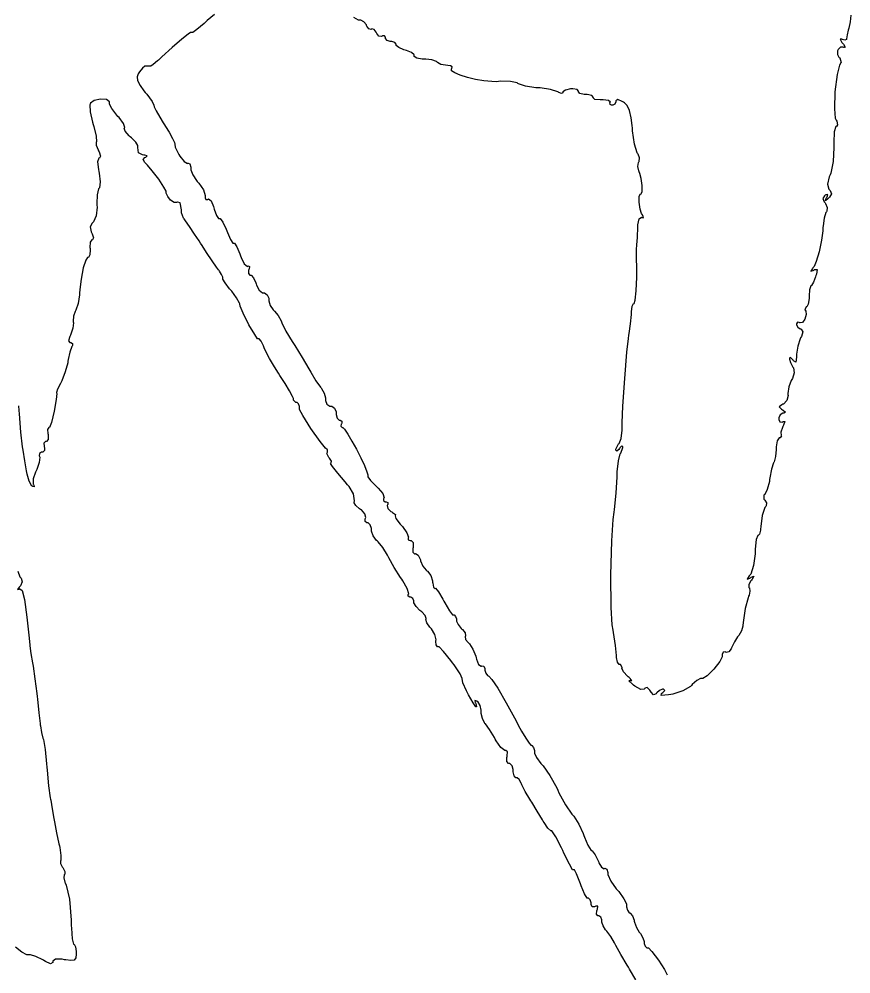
# Model space of a CAD drawing. Extents: x 0.5 to 12, y 0.6 to 18.2.
# Drawn here: x 6.297 to 8.743, y 6.435 to 9.245 of the extents above; entities that cross this region are included whole.
import ezdxf

# ---------------------------------------------------------------- set-up
doc = ezdxf.new("R2010")
doc.units = 0
doc.layers.get('0').update_dxf_attribs({"linetype": 'CONTINUOUS'})

msp = doc.modelspace()

# ---------------------------------------------------------------- linework, layer by layer
at = {"color": 0}
for points in [[(6.87121, 9.2584), (6.8501, 9.24067), (6.84554, 9.23633), (6.84099, 9.23204), (6.81967, 9.21431), (6.80778, 9.20508), (6.80388, 9.20508), (6.80143, 9.20508), (6.79417, 9.20057), (6.77567, 9.18636), (6.74701, 9.16129), (6.7169, 9.13368), (6.70697, 9.12435), (6.70426, 9.12185), (6.69168, 9.11149), (6.68463, 9.10612), (6.68229, 9.10612), (6.67899, 9.10612), (6.67165, 9.10612), (6.66922, 9.10612), (6.66689, 9.10612), (6.66, 9.10042), (6.65076, 9.08942), (6.64914, 9.08669), (6.64751, 9.08415), (6.64415, 9.07536), (6.64507, 9.06386), (6.65278, 9.04943), (6.66422, 9.03429), (6.66824, 9.0294), (6.67253, 9.02419), (6.68853, 9.00265), (6.69363, 8.99154), (6.69363, 8.99154), (6.69363, 8.99154), (6.69422, 8.98703), (6.70025, 8.97472), (6.71067, 8.95654), (6.72092, 8.93978), (6.72444, 8.93425), (6.72792, 8.92876), (6.73817, 8.912), (6.74849, 8.89382), (6.75439, 8.88151), (6.75493, 8.87696), (6.75493, 8.87696), (6.75493, 8.87696), (6.75592, 8.86794), (6.76449, 8.85047), (6.76699, 8.84625), (6.76942, 8.84207), (6.78222, 8.82617), (6.79243, 8.82015), (6.79362, 8.82086), (6.79443, 8.8214), (6.79958, 8.81885), (6.80208, 8.80968), (6.80208, 8.80658), (6.80208, 8.80171), (6.80757, 8.78694), (6.81831, 8.76975), (6.8209, 8.76693), (6.82574, 8.76172), (6.83957, 8.74278), (6.84375, 8.72575), (6.84375, 8.72006), (6.84375, 8.71858), (6.84657, 8.71403), (6.852, 8.71414), (6.85335, 8.71496), (6.85433, 8.7156), (6.86208, 8.70996), (6.86882, 8.69385), (6.86979, 8.68951), (6.87071, 8.68522), (6.87728, 8.66743), (6.88346, 8.65821), (6.88558, 8.65821), (6.88807, 8.65821), (6.89572, 8.64751), (6.90582, 8.62679), (6.90767, 8.62175), (6.90944, 8.61675), (6.91917, 8.59603), (6.92606, 8.58529), (6.92839, 8.58529), (6.93056, 8.58529), (6.93722, 8.5746), (6.94629, 8.55376), (6.94797, 8.54872), (6.9496, 8.54372), (6.95925, 8.52463), (6.96837, 8.51736), (6.96951, 8.51801), (6.97026, 8.5185), (6.97428, 8.51742), (6.97358, 8.50993), (6.97276, 8.50771), (6.9719, 8.50549), (6.9714, 8.49631), (6.97553, 8.49154), (6.97694, 8.49154), (6.97922, 8.49154), (6.98617, 8.48389), (6.99294, 8.46907), (6.99387, 8.4655), (6.99474, 8.46192), (7.00299, 8.4471), (7.01258, 8.43946), (7.01585, 8.43946), (7.01856, 8.43946), (7.02669, 8.43375), (7.03125, 8.42333), (7.03125, 8.41986), (7.03125, 8.41553), (7.03569, 8.4024), (7.04438, 8.38943), (7.0465, 8.38769), (7.04856, 8.38596), (7.05914, 8.37267), (7.06743, 8.35704), (7.06836, 8.35417), (7.06922, 8.35135), (7.08143, 8.32676), (7.09967, 8.29601), (7.10363, 8.29004), (7.10753, 8.28412), (7.12961, 8.24881), (7.14931, 8.21544), (7.15207, 8.21044), (7.15479, 8.20551), (7.16986, 8.18078), (7.18311, 8.16222), (7.1849, 8.16026), (7.18668, 8.15836), (7.19407, 8.14453), (7.19792, 8.13081), (7.19792, 8.12619), (7.19792, 8.12267), (7.20247, 8.11203), (7.21078, 8.10612), (7.21354, 8.10612), (7.21631, 8.10612), (7.22461, 8.10004), (7.22917, 8.08897), (7.22917, 8.08529), (7.22917, 8.08165), (7.23242, 8.07058), (7.23828, 8.06446), (7.24024, 8.06446), (7.24169, 8.06446), (7.2461, 8.06142), (7.24567, 8.0555), (7.24479, 8.05404), (7.24388, 8.05263), (7.24306, 8.04671), (7.24675, 8.04362), (7.24799, 8.04362), (7.24946, 8.04362), (7.25396, 8.03825), (7.26372, 8.02393), (7.27593, 8.00336), (7.28907, 7.97922), (7.30171, 7.95421), (7.31256, 7.93104), (7.32004, 7.91243), (7.32292, 7.90386), (7.32292, 7.90099), (7.32292, 7.89757), (7.33068, 7.88726), (7.34576, 7.87131), (7.34939, 7.86811), (7.35303, 7.86496), (7.36626, 7.8489), (7.37044, 7.83637), (7.36962, 7.83496), (7.36876, 7.83361), (7.3686, 7.82785), (7.37337, 7.82487), (7.375, 7.82487), (7.37657, 7.82487), (7.38146, 7.82206), (7.38146, 7.81646), (7.38064, 7.81511), (7.37978, 7.81381), (7.38172, 7.80507), (7.39046, 7.79606), (7.39301, 7.79454), (7.39551, 7.79308), (7.4036, 7.78694), (7.40338, 7.78353), (7.40326, 7.78353), (7.40326, 7.78353), (7.405, 7.77513), (7.41732, 7.75911), (7.4209, 7.75526), (7.42443, 7.75146), (7.43767, 7.73307), (7.44228, 7.72), (7.44157, 7.71881), (7.44086, 7.71772), (7.4414, 7.71278), (7.44672, 7.71029), (7.44851, 7.71029), (7.45031, 7.71029), (7.45574, 7.70449), (7.45617, 7.69276), (7.4554, 7.68978), (7.45464, 7.6869), (7.45481, 7.67583), (7.46001, 7.67133), (7.46143, 7.67156), (7.46294, 7.67188), (7.47071, 7.66715), (7.47651, 7.65608), (7.47715, 7.65326), (7.47775, 7.65044), (7.48465, 7.63553), (7.49442, 7.62332), (7.49647, 7.62181), (7.49849, 7.62033), (7.50749, 7.60753), (7.51281, 7.59153), (7.51307, 7.58837), (7.51329, 7.58529), (7.51594, 7.57357), (7.52012, 7.56922), (7.52051, 7.56944), (7.52121, 7.56988), (7.53033, 7.56), (7.54329, 7.53787), (7.54606, 7.53228), (7.54878, 7.52669), (7.56261, 7.50353), (7.57156, 7.49154), (7.5746, 7.49154), (7.57611, 7.49154), (7.58074, 7.48736), (7.58333, 7.47971), (7.58333, 7.47715), (7.58333, 7.47368), (7.58789, 7.46326), (7.59668, 7.45176), (7.59885, 7.44997), (7.60097, 7.44824), (7.60835, 7.43853), (7.61003, 7.43018), (7.60938, 7.42904), (7.60867, 7.42796), (7.61025, 7.41976), (7.61719, 7.41038), (7.61925, 7.40864), (7.62125, 7.40696), (7.63167, 7.39094), (7.63986, 7.36996), (7.64085, 7.36572), (7.64176, 7.36154), (7.64839, 7.34586), (7.65603, 7.34039), (7.65712, 7.34099), (7.65826, 7.34174), (7.66385, 7.34065), (7.66667, 7.33382), (7.66667, 7.33154), (7.66667, 7.32861), (7.66938, 7.31972), (7.67469, 7.31321), (7.676, 7.31272), (7.67865, 7.31174), (7.68718, 7.30203), (7.70497, 7.27561), (7.72965, 7.23301), (7.75369, 7.18875), (7.7615, 7.17383), (7.76471, 7.16764), (7.7749, 7.14931), (7.78733, 7.12869), (7.79725, 7.11415), (7.80214, 7.10835), (7.80339, 7.10786), (7.80464, 7.10742), (7.80979, 7.10097), (7.8125, 7.09218), (7.8125, 7.08919), (7.8125, 7.08485), (7.81901, 7.07172), (7.8316, 7.05419), (7.83464, 7.051), (7.83768, 7.04785), (7.85747, 7.01937), (7.87793, 6.98275), (7.88129, 6.97553), (7.88465, 6.96837), (7.90429, 6.93235), (7.92264, 6.90494), (7.92535, 6.90201), (7.928, 6.89914), (7.94293, 6.87592), (7.95589, 6.84793), (7.95762, 6.84267), (7.95936, 6.8374), (7.96957, 6.81375), (7.97917, 6.79883), (7.98058, 6.79796), (7.98199, 6.7971), (7.99072, 6.78597), (7.99929, 6.76947), (8.00065, 6.76594), (8.00196, 6.76243), (8.00993, 6.74935), (8.01753, 6.74474), (8.01867, 6.74539), (8.01953, 6.74593), (8.0249, 6.74322), (8.02821, 6.7334), (8.02843, 6.73063), (8.0286, 6.72792), (8.03733, 6.70822), (8.05296, 6.68599), (8.05664, 6.68201), (8.06028, 6.67806), (8.07547, 6.65657), (8.08333, 6.64094), (8.08333, 6.63574), (8.08333, 6.63243), (8.0861, 6.6224), (8.09153, 6.61529), (8.09283, 6.61481), (8.09412, 6.61436), (8.10053, 6.60622), (8.10536, 6.59337), (8.10585, 6.5905), (8.10633, 6.58768), (8.11214, 6.57178), (8.12061, 6.55778), (8.1224, 6.55588), (8.12418, 6.55404), (8.13157, 6.54183), (8.13542, 6.53093), (8.13542, 6.52724), (8.13542, 6.52463), (8.13824, 6.51676), (8.14328, 6.51237), (8.14501, 6.51237), (8.14811, 6.51237), (8.1575, 6.50131), (8.17697, 6.47581), (8.19504, 6.44781), (8.20318, 6.43246)], [(8.74306, 9.25657), (8.74056, 9.23708), (8.73699, 9.21838), (8.73622, 9.2155), (8.73546, 9.21268), (8.7321, 9.19835), (8.73008, 9.18739), (8.72999, 9.18619), (8.72988, 9.18522), (8.72558, 9.18257), (8.71793, 9.18457), (8.71615, 9.1856), (8.71522, 9.18619), (8.71121, 9.18576), (8.71658, 9.1766), (8.71875, 9.17383), (8.72086, 9.17117), (8.72629, 9.16206), (8.7231, 9.16103), (8.7225, 9.16135), (8.72081, 9.16233), (8.71229, 9.16194), (8.70546, 9.15539), (8.70469, 9.15326), (8.70389, 9.15121), (8.7035, 9.14068), (8.70757, 9.13265), (8.70899, 9.13178), (8.71035, 9.13092), (8.71403, 9.11735), (8.71326, 9.11604), (8.7091, 9.10932), (8.70236, 9.08192), (8.69569, 9.03119), (8.6945, 8.98068), (8.697, 8.95372), (8.70014, 8.94726), (8.70139, 8.94472), (8.70383, 8.93431), (8.7009, 8.92904), (8.69993, 8.92904), (8.69846, 8.92904), (8.69407, 8.91297), (8.69265, 8.88189), (8.69299, 8.87435), (8.69325, 8.86686), (8.69065, 8.82611), (8.68375, 8.79139), (8.68197, 8.78689), (8.67953, 8.78093), (8.67426, 8.75896), (8.67806, 8.74474), (8.68018, 8.74262), (8.68224, 8.74056), (8.68588, 8.73079), (8.68024, 8.72049), (8.67768, 8.7181), (8.6754, 8.71604), (8.66797, 8.7105), (8.67074, 8.71756), (8.67199, 8.71967), (8.67313, 8.72179), (8.67524, 8.72889), (8.66938, 8.7276), (8.66781, 8.72657), (8.66547, 8.72515), (8.6606, 8.71744), (8.66487, 8.70731), (8.6671, 8.70458), (8.66868, 8.70264), (8.67307, 8.69081), (8.67204, 8.67931), (8.67096, 8.67751), (8.66986, 8.67578), (8.66465, 8.65881), (8.66108, 8.63629), (8.66081, 8.63172), (8.66015, 8.62235), (8.65662, 8.59429), (8.64985, 8.55974), (8.64122, 8.53147), (8.63476, 8.51699), (8.63162, 8.51297), (8.62978, 8.51064), (8.62511, 8.50282), (8.63189, 8.50526), (8.63396, 8.50646), (8.63585, 8.50765), (8.6435, 8.50808), (8.64165, 8.49451), (8.64035, 8.49024), (8.63926, 8.48687), (8.63292, 8.47125), (8.62685, 8.46104), (8.62592, 8.46029), (8.625, 8.45958), (8.62142, 8.44819), (8.6199, 8.43039), (8.62001, 8.42643), (8.62011, 8.42253), (8.61789, 8.40619), (8.61333, 8.39779), (8.61187, 8.39779), (8.61111, 8.39779), (8.60801, 8.3896), (8.60883, 8.38829), (8.61035, 8.38579), (8.61139, 8.37592), (8.60807, 8.36231), (8.60107, 8.35254), (8.59407, 8.35069), (8.59267, 8.35157), (8.59136, 8.35237), (8.58604, 8.35271), (8.58333, 8.34858), (8.58333, 8.34717), (8.58333, 8.34511), (8.58681, 8.33886), (8.59358, 8.33361), (8.59526, 8.33306), (8.59733, 8.33242), (8.60194, 8.32508), (8.5975, 8.31099), (8.59526, 8.30681), (8.59358, 8.30376), (8.58681, 8.2825), (8.58322, 8.25928), (8.58322, 8.25521), (8.58317, 8.25028), (8.58094, 8.23529), (8.57422, 8.23953), (8.57292, 8.24154), (8.5715, 8.24371), (8.56575, 8.24951), (8.56282, 8.24744), (8.56282, 8.24675), (8.56282, 8.24382), (8.56569, 8.23486), (8.57129, 8.22299), (8.57264, 8.22081), (8.57422, 8.21826), (8.57667, 8.20394), (8.57156, 8.18782), (8.56944, 8.18435), (8.56765, 8.18147), (8.56071, 8.16287), (8.55783, 8.14367), (8.55806, 8.14051), (8.55826, 8.13737), (8.55431, 8.1225), (8.54536, 8.11219), (8.54312, 8.11133), (8.54015, 8.11019), (8.53217, 8.10444), (8.53917, 8.09706), (8.54199, 8.09526), (8.54428, 8.09386), (8.55029, 8.08794), (8.54574, 8.0855), (8.54428, 8.08544), (8.54249, 8.08544), (8.53504, 8.08057), (8.53125, 8.07194), (8.53125, 8.06901), (8.53125, 8.06668), (8.53456, 8.05957), (8.54124, 8.05897), (8.54275, 8.0599), (8.54394, 8.06065), (8.54899, 8.0606), (8.54486, 8.04964), (8.54308, 8.04622), (8.54156, 8.0434), (8.53717, 8.02968), (8.53765, 8.01986), (8.53857, 8.01893), (8.53874, 8.01878), (8.53494, 8.01237), (8.53369, 8.01237), (8.53168, 8.01237), (8.52582, 8.00364), (8.52294, 7.98671), (8.52311, 7.98258), (8.52322, 7.97851), (8.52143, 7.95801), (8.51742, 7.94228), (8.51639, 7.9406), (8.51531, 7.93892), (8.5096, 7.92068), (8.50467, 7.89529), (8.50401, 7.88997), (8.50336, 7.88471), (8.49735, 7.86094), (8.48964, 7.84576), (8.48813, 7.84478), (8.4866, 7.84392), (8.48682, 7.83182), (8.48867, 7.83068), (8.49024, 7.82969), (8.49462, 7.82194), (8.49371, 7.81282), (8.49268, 7.81114), (8.49035, 7.80746), (8.48204, 7.7839), (8.47775, 7.75217), (8.47749, 7.74431), (8.47732, 7.74115), (8.47478, 7.72922), (8.47011, 7.7251), (8.46962, 7.72537), (8.46962, 7.72537), (8.46442, 7.71337), (8.46192, 7.68544), (8.46181, 7.67839), (8.46169, 7.67133), (8.45703, 7.63699), (8.44863, 7.61182), (8.44667, 7.60938), (8.44417, 7.60633), (8.43756, 7.59646), (8.44547, 7.5995), (8.44792, 7.60092), (8.45025, 7.60232), (8.45811, 7.60536), (8.45275, 7.59674), (8.45063, 7.59412), (8.44883, 7.59196), (8.44336, 7.581), (8.44319, 7.57264), (8.44412, 7.57172), (8.44499, 7.57086), (8.44624, 7.56174), (8.44353, 7.54926), (8.44243, 7.54665), (8.44054, 7.54232), (8.43224, 7.51042), (8.42626, 7.46929), (8.42557, 7.46029), (8.4254, 7.45817), (8.42096, 7.44467), (8.41342, 7.43121), (8.41168, 7.42904), (8.40994, 7.42692), (8.40076, 7.41243), (8.39324, 7.39714), (8.39231, 7.39453), (8.39139, 7.39193), (8.38444, 7.38308), (8.37651, 7.38124), (8.37511, 7.38211), (8.37375, 7.38297), (8.36762, 7.38211), (8.36458, 7.37522), (8.36458, 7.37289), (8.36458, 7.36828), (8.35736, 7.35433), (8.34039, 7.33149), (8.32032, 7.31222), (8.308, 7.30404), (8.30393, 7.30404), (8.30051, 7.30404), (8.29036, 7.29824), (8.27642, 7.28689), (8.27387, 7.28412), (8.27126, 7.28142), (8.24843, 7.26801), (8.21924, 7.25825), (8.21354, 7.25726), (8.20638, 7.25612), (8.18468, 7.25439), (8.18619, 7.26053), (8.1875, 7.26144), (8.18978, 7.26307), (8.19558, 7.26958), (8.19194, 7.27263), (8.19075, 7.27263), (8.18901, 7.27268), (8.17985, 7.26932), (8.17204, 7.26264), (8.17106, 7.26101), (8.17003, 7.25933), (8.16303, 7.25667), (8.15528, 7.26443), (8.1536, 7.26747), (8.15201, 7.27029), (8.14432, 7.27789), (8.13753, 7.27621), (8.13667, 7.27474), (8.13558, 7.273), (8.12489, 7.27219), (8.10812, 7.28153), (8.104, 7.28483), (8.10042, 7.28776), (8.09033, 7.29769), (8.09315, 7.29921), (8.09375, 7.29893), (8.09472, 7.2985), (8.09868, 7.2991), (8.09125, 7.30697), (8.08854, 7.30919), (8.08567, 7.31158), (8.0746, 7.32417), (8.06993, 7.33469), (8.07032, 7.33599), (8.07064, 7.33735), (8.06549, 7.34571), (8.06381, 7.34571), (8.06213, 7.34571), (8.05712, 7.3526), (8.05404, 7.36594), (8.05399, 7.36914), (8.05388, 7.3724), (8.05067, 7.40175), (8.04508, 7.43972), (8.04378, 7.44721), (8.04118, 7.46213), (8.03825, 7.51367), (8.03706, 7.60856), (8.03993, 7.70942), (8.04411, 7.77274), (8.04676, 7.79362), (8.04775, 7.80154), (8.0524, 7.84999), (8.05561, 7.89751), (8.05588, 7.90494), (8.0561, 7.91237), (8.0594, 7.94536), (8.06429, 7.96556), (8.06537, 7.96658), (8.0664, 7.96767), (8.07275, 7.98394), (8.07275, 7.98546), (8.07275, 7.98633), (8.06967, 7.98882), (8.06386, 7.98329), (8.0625, 7.98112), (8.06104, 7.97889), (8.05512, 7.97319), (8.05225, 7.97672), (8.05225, 7.97786), (8.05219, 7.9796), (8.05968, 7.99501), (8.06093, 7.99576), (8.06213, 7.99653), (8.06728, 8.01124), (8.07015, 8.03521), (8.07026, 8.04064), (8.07047, 8.05692), (8.07281, 8.10574), (8.07813, 8.18772), (8.08447, 8.2646), (8.08865, 8.30479), (8.09039, 8.31446), (8.09125, 8.3195), (8.09521, 8.34864), (8.09771, 8.37565), (8.09788, 8.37956), (8.09799, 8.38351), (8.10032, 8.39979), (8.10363, 8.40821), (8.10476, 8.40821), (8.10574, 8.40821), (8.10867, 8.41829), (8.1116, 8.44553), (8.11313, 8.48535), (8.11328, 8.52126), (8.11307, 8.53321), (8.11296, 8.53825), (8.11301, 8.56353), (8.11376, 8.58317), (8.11404, 8.58529), (8.11426, 8.58746), (8.11546, 8.60622), (8.11638, 8.62993), (8.11654, 8.63456), (8.11664, 8.6396), (8.12007, 8.65707), (8.12706, 8.66217), (8.12799, 8.66157), (8.12907, 8.66092), (8.13351, 8.66049), (8.13112, 8.66715), (8.12993, 8.66906), (8.12765, 8.67279), (8.12369, 8.68565), (8.12039, 8.70622), (8.12067, 8.72374), (8.12392, 8.73112), (8.125, 8.73112), (8.12592, 8.73112), (8.12885, 8.73807), (8.12907, 8.75504), (8.12603, 8.77621), (8.12218, 8.79107), (8.12022, 8.79574), (8.11919, 8.79818), (8.11697, 8.81158), (8.11882, 8.82329), (8.11979, 8.82482), (8.12071, 8.82639), (8.12147, 8.83681), (8.11719, 8.84776), (8.11567, 8.84961), (8.11415, 8.85146), (8.10656, 8.87706), (8.10092, 8.9159), (8.10037, 8.92432), (8.09983, 8.93197), (8.09728, 8.95486), (8.09244, 8.97607), (8.08496, 8.9904), (8.0771, 8.99832), (8.07411, 9.00028), (8.07047, 9.00271), (8.05761, 9.00825), (8.05208, 9.0045), (8.05208, 9.00319), (8.05208, 9.00119), (8.04883, 8.99501), (8.04297, 8.99154), (8.04107, 8.99154), (8.0395, 8.99154), (8.03483, 8.99408), (8.03467, 8.99908), (8.03543, 9.00022), (8.03569, 9.00071), (8.03028, 9.00592), (8.0146, 9.00743), (8.01042, 9.00717), (8.00624, 9.00694), (7.9905, 9.00846), (7.98519, 9.01361), (7.98546, 9.01406), (7.98583, 9.01471), (7.98122, 9.02024), (7.96793, 9.02279), (7.96354, 9.02279), (7.95915, 9.02279), (7.94596, 9.02556), (7.94157, 9.03136), (7.94206, 9.03207), (7.94249, 9.03282), (7.93842, 9.03825), (7.92535, 9.0401), (7.92182, 9.03987), (7.91824, 9.03971), (7.90349, 9.03618), (7.89583, 9.03054), (7.89583, 9.02929), (7.89583, 9.02843), (7.89199, 9.02582), (7.8846, 9.02875), (7.88282, 9.03006), (7.88103, 9.03142), (7.85986, 9.03787), (7.82938, 9.04232), (7.82292, 9.04269), (7.81646, 9.04312), (7.78618, 9.04769), (7.76551, 9.05419), (7.76383, 9.05556), (7.76215, 9.05697), (7.74208, 9.06142), (7.71317, 9.06185), (7.70703, 9.06119), (7.7021, 9.06071), (7.68722, 9.06093), (7.66396, 9.06321), (7.63937, 9.06743), (7.6155, 9.07308), (7.5944, 9.07958), (7.57824, 9.08643), (7.56901, 9.09293), (7.56819, 9.09793), (7.5689, 9.09858), (7.56982, 9.09956), (7.57064, 9.10433), (7.56586, 9.10726), (7.56424, 9.10742), (7.55746, 9.10812), (7.53728, 9.1116), (7.52701, 9.11729), (7.52518, 9.11914), (7.52408, 9.12022), (7.51096, 9.12468), (7.4936, 9.12696), (7.48785, 9.12696), (7.48258, 9.12696), (7.46696, 9.12999), (7.45833, 9.13536), (7.45833, 9.13715), (7.45833, 9.13949), (7.45068, 9.14632), (7.43587, 9.15306), (7.43229, 9.15392), (7.42871, 9.15483), (7.4139, 9.16129), (7.40625, 9.16764), (7.40625, 9.16976), (7.40625, 9.17144), (7.40164, 9.17632), (7.39333, 9.17904), (7.39063, 9.17904), (7.38786, 9.17904), (7.37956, 9.18229), (7.375, 9.18815), (7.375, 9.19006), (7.375, 9.19157), (7.3719, 9.19596), (7.36594, 9.19553), (7.36453, 9.19461), (7.36307, 9.19374), (7.35525, 9.19482), (7.34864, 9.20215), (7.34782, 9.20438), (7.34694, 9.2066), (7.34099, 9.21436), (7.33447, 9.21619), (7.33333, 9.2155), (7.33219, 9.21479), (7.32574, 9.21647), (7.31993, 9.22385), (7.31912, 9.22597), (7.31831, 9.22814), (7.31099, 9.23708), (7.30165, 9.24186), (7.29981, 9.24186), (7.29551, 9.24197), (7.28157, 9.24968)], [(8.11057, 6.41803), (8.09229, 6.44938), (8.08882, 6.45508), (8.08529, 6.46083), (8.06694, 6.49219), (8.05192, 6.51921), (8.05007, 6.52279), (8.04824, 6.52636), (8.03674, 6.54525), (8.02533, 6.56071), (8.02354, 6.56256), (8.02171, 6.56446), (8.01421, 6.57671), (8.01036, 6.58762), (8.01036, 6.59119), (8.01036, 6.59386), (8.00738, 6.60178), (8.00201, 6.60612), (8.00028, 6.60612), (7.99897, 6.60612), (7.99511, 6.61122), (7.99593, 6.6211), (7.99685, 6.62343), (7.99783, 6.62603), (7.99881, 6.6346), (7.99278, 6.63417), (7.99132, 6.63325), (7.98958, 6.63222), (7.98242, 6.63226), (7.97911, 6.63954), (7.97911, 6.64193), (7.97911, 6.64481), (7.97651, 6.65343), (7.9719, 6.65821), (7.97038, 6.65821), (7.96778, 6.65821), (7.96013, 6.67046), (7.94976, 6.69417), (7.94786, 6.69987), (7.94596, 6.70562), (7.93631, 6.72933), (7.92996, 6.74154), (7.9279, 6.74154), (7.92486, 6.74154), (7.91585, 6.75831), (7.89925, 6.79075), (7.89572, 6.79856), (7.89214, 6.80643), (7.87517, 6.83892), (7.86322, 6.85585), (7.86219, 6.85585), (7.86117, 6.8559), (7.85211, 6.86447), (7.84065, 6.88086), (7.83843, 6.88476), (7.83621, 6.88872), (7.8209, 6.91417), (7.80442, 6.94038), (7.8016, 6.94467), (7.79872, 6.949), (7.78515, 6.97211), (7.77556, 6.99164), (7.77468, 6.99414), (7.77382, 6.99669), (7.76747, 7.00706), (7.76124, 7.01237), (7.75917, 7.01237), (7.75754, 7.01237), (7.75265, 7.0185), (7.74994, 7.02957), (7.74994, 7.03321), (7.74994, 7.03689), (7.74653, 7.04796), (7.74035, 7.05404), (7.73833, 7.05404), (7.73665, 7.05404), (7.73167, 7.06006), (7.73128, 7.07167), (7.73204, 7.07449), (7.73275, 7.07731), (7.73281, 7.08832), (7.72825, 7.09299), (7.72715, 7.09272), (7.72575, 7.09244), (7.71414, 7.10157), (7.70003, 7.1211), (7.69738, 7.12597), (7.69467, 7.13092), (7.68039, 7.15429), (7.66851, 7.1709), (7.66704, 7.17236), (7.66553, 7.17389), (7.65935, 7.1869), (7.65619, 7.20167), (7.65619, 7.20654), (7.65619, 7.21126), (7.65267, 7.22526), (7.64583, 7.23633), (7.64421, 7.23731), (7.64268, 7.23822), (7.63732, 7.23958), (7.63867, 7.23421), (7.6396, 7.23269), (7.64057, 7.23107), (7.64225, 7.22071), (7.64225, 7.22071), (7.63981, 7.22071), (7.63249, 7.23296), (7.61876, 7.25667), (7.61578, 7.26237), (7.61279, 7.26812), (7.60211, 7.29183), (7.59972, 7.30404), (7.59972, 7.30404), (7.59972, 7.30404), (7.59386, 7.31782), (7.57639, 7.34451), (7.57178, 7.35092), (7.56711, 7.35736), (7.54519, 7.38406), (7.53282, 7.39779), (7.52869, 7.39779), (7.52729, 7.39779), (7.52306, 7.4031), (7.52229, 7.41342), (7.52279, 7.4159), (7.52322, 7.4184), (7.51969, 7.43419), (7.5101, 7.45019), (7.50754, 7.45275), (7.50493, 7.45535), (7.49576, 7.46838), (7.49311, 7.47851), (7.49382, 7.4796), (7.49447, 7.48074), (7.49138, 7.48964), (7.48133, 7.50032), (7.47857, 7.50233), (7.47575, 7.50435), (7.46425, 7.5166), (7.45828, 7.52686), (7.45828, 7.53028), (7.45828, 7.53267), (7.45503, 7.53971), (7.44917, 7.54362), (7.44726, 7.54362), (7.44569, 7.54362), (7.44114, 7.54633), (7.44114, 7.55154), (7.44189, 7.55274), (7.44265, 7.55404), (7.43837, 7.56956), (7.42557, 7.59218), (7.4221, 7.597), (7.41857, 7.60183), (7.3999, 7.63103), (7.38417, 7.65912), (7.38222, 7.66342), (7.38021, 7.66775), (7.36692, 7.68967), (7.35286, 7.70697), (7.35053, 7.70893), (7.34814, 7.71094), (7.33832, 7.72483), (7.33328, 7.73833), (7.33328, 7.74278), (7.33328, 7.74625), (7.32986, 7.75667), (7.32379, 7.76237), (7.32178, 7.76237), (7.3201, 7.76237), (7.31515, 7.76644), (7.31478, 7.77425), (7.31554, 7.77615), (7.31625, 7.77806), (7.31342, 7.7895), (7.30376, 7.80057), (7.30106, 7.80225), (7.29829, 7.80399), (7.28737, 7.81326), (7.28228, 7.82129), (7.2825, 7.82232), (7.28321, 7.82687), (7.28022, 7.8476), (7.26725, 7.86942), (7.26297, 7.87446), (7.25581, 7.88292), (7.23449, 7.90842), (7.21881, 7.92811), (7.21317, 7.93722), (7.21446, 7.93946), (7.2149, 7.93946), (7.21506, 7.93946), (7.21556, 7.94407), (7.21007, 7.95296), (7.20828, 7.95508), (7.20649, 7.95725), (7.20176, 7.96615), (7.20372, 7.97086), (7.20443, 7.97086), (7.20443, 7.97086), (7.20421, 7.97786), (7.20307, 7.97868), (7.1984, 7.9821), (7.18246, 8.00174), (7.15528, 8.04025), (7.13157, 8.07889), (7.12147, 8.09657), (7.12147, 8.10243), (7.12147, 8.10493), (7.11893, 8.11242), (7.11431, 8.11654), (7.11279, 8.11654), (7.11063, 8.11654), (7.10411, 8.12381), (7.10411, 8.12619), (7.10411, 8.12836), (7.10092, 8.13476), (7.09229, 8.15087), (7.07949, 8.17225), (7.06787, 8.19054), (7.06392, 8.1965), (7.05974, 8.20281), (7.04769, 8.22194), (7.03336, 8.24625), (7.02235, 8.26671), (7.01736, 8.2774), (7.01639, 8.2806), (7.01535, 8.28386), (7.00879, 8.29715), (7.00299, 8.30404), (7.00108, 8.30404), (6.99826, 8.30404), (6.98996, 8.31646), (6.97282, 8.34571), (6.95606, 8.37983), (6.94754, 8.40044), (6.94601, 8.40701), (6.94553, 8.40901), (6.93674, 8.42492), (6.92242, 8.44401), (6.91922, 8.4476), (6.91596, 8.45122), (6.90267, 8.46881), (6.89578, 8.47954), (6.89578, 8.48307), (6.89578, 8.48568), (6.89264, 8.49338), (6.88661, 8.50325), (6.88514, 8.50499), (6.88368, 8.50672), (6.87756, 8.51525), (6.86475, 8.53375), (6.84847, 8.558), (6.83496, 8.57844), (6.83057, 8.58529), (6.82622, 8.59201), (6.81304, 8.61199), (6.7979, 8.63465), (6.78678, 8.65087), (6.78201, 8.6575), (6.78131, 8.65821), (6.78054, 8.65896), (6.77507, 8.67464), (6.77496, 8.67643), (6.77436, 8.68349), (6.77061, 8.70438), (6.76303, 8.70671), (6.76156, 8.70578), (6.75993, 8.70481), (6.75271, 8.70557), (6.74274, 8.71224), (6.73415, 8.72336), (6.72999, 8.73301), (6.7296, 8.73633), (6.72922, 8.73904), (6.72282, 8.75071), (6.70757, 8.7736), (6.68826, 8.79893), (6.67432, 8.81537), (6.66932, 8.82047), (6.66694, 8.82292), (6.66157, 8.83203), (6.66704, 8.83794), (6.66932, 8.83882), (6.67051, 8.83936), (6.6735, 8.84283), (6.66639, 8.84478), (6.66401, 8.84489), (6.66, 8.84506), (6.64828, 8.85113), (6.64589, 8.86729), (6.64649, 8.8725), (6.64654, 8.87338), (6.64014, 8.88271), (6.62711, 8.89589), (6.62397, 8.89865), (6.62076, 8.90142), (6.60943, 8.91471), (6.60618, 8.92415), (6.60704, 8.92503), (6.60792, 8.92589), (6.604, 8.9375), (6.59136, 8.95492), (6.58789, 8.95865), (6.58436, 8.96246), (6.56988, 8.98188), (6.56244, 8.99485), (6.56244, 8.99914), (6.56244, 9.00136), (6.55453, 9.00803), (6.53662, 9.00982), (6.51747, 9.00515), (6.50706, 8.99799), (6.50586, 8.99474), (6.50515, 8.99294), (6.5064, 8.97185), (6.51286, 8.94146), (6.51481, 8.93506), (6.51671, 8.92865), (6.52328, 8.90072), (6.52463, 8.88428), (6.52399, 8.88357), (6.52328, 8.88292), (6.52393, 8.87381), (6.52914, 8.85997), (6.53076, 8.85699), (6.53233, 8.854), (6.53608, 8.84169), (6.53347, 8.83529), (6.53267, 8.83529), (6.53147, 8.83529), (6.52806, 8.82465), (6.53039, 8.80236), (6.53174, 8.79656), (6.53293, 8.79124), (6.53538, 8.76611), (6.53321, 8.74858), (6.53207, 8.74707), (6.53087, 8.74561), (6.52675, 8.72803), (6.52556, 8.70264), (6.52588, 8.69726), (6.52621, 8.69168), (6.52354, 8.66607), (6.51622, 8.64839), (6.51426, 8.64671), (6.51172, 8.64464), (6.50592, 8.63336), (6.509, 8.61903), (6.51096, 8.61546), (6.51237, 8.61274), (6.51563, 8.60151), (6.51303, 8.59571), (6.51221, 8.59571), (6.51074, 8.59571), (6.5064, 8.58806), (6.50526, 8.57324), (6.50569, 8.56967), (6.50608, 8.56608), (6.50526, 8.55126), (6.50146, 8.54362), (6.50022, 8.54362), (6.49837, 8.54362), (6.493, 8.53526), (6.48583, 8.51258), (6.4796, 8.47917), (6.47592, 8.44889), (6.47515, 8.43875), (6.47472, 8.43365), (6.47038, 8.40815), (6.46419, 8.38872), (6.46294, 8.38667), (6.46164, 8.38465), (6.45719, 8.37093), (6.45611, 8.35639), (6.45654, 8.35389), (6.45692, 8.35146), (6.45524, 8.33513), (6.44965, 8.31776), (6.44808, 8.31483), (6.44601, 8.31104), (6.44189, 8.2985), (6.4465, 8.29362), (6.44808, 8.29362), (6.44954, 8.29362), (6.4541, 8.29036), (6.45361, 8.28407), (6.45269, 8.28256), (6.45171, 8.28103), (6.44629, 8.26503), (6.44129, 8.24294), (6.4406, 8.23839), (6.43989, 8.23389), (6.43257, 8.20665), (6.42258, 8.18061), (6.42057, 8.17665), (6.41851, 8.17275), (6.41043, 8.15565), (6.40679, 8.14567), (6.40701, 8.14529), (6.4081, 8.14285), (6.40642, 8.12522), (6.40022, 8.09076), (6.39199, 8.05817), (6.38683, 8.04362), (6.38514, 8.04362), (6.38406, 8.04362), (6.38086, 8.03754), (6.38157, 8.02567), (6.38232, 8.02279), (6.38303, 8.01997), (6.38282, 8.00808), (6.37804, 8.00196), (6.37646, 8.00196), (6.37489, 8.00196), (6.37022, 7.9974), (6.37033, 7.9885), (6.37115, 7.98633), (6.37196, 7.98421), (6.37175, 7.97532), (6.36649, 7.97071), (6.36475, 7.97071), (6.3629, 7.97071), (6.35736, 7.9669), (6.35633, 7.95947), (6.35699, 7.95768), (6.35764, 7.95589), (6.35601, 7.94), (6.34907, 7.91971), (6.34706, 7.91569), (6.345, 7.91174), (6.33882, 7.89182), (6.33865, 7.87663), (6.33968, 7.875), (6.3405, 7.87364), (6.34169, 7.8686), (6.33718, 7.86931), (6.33604, 7.87001), (6.33453, 7.87093), (6.32676, 7.88476), (6.32047, 7.90603), (6.31976, 7.91069), (6.31901, 7.91536), (6.31413, 7.94542), (6.30897, 7.97613), (6.30817, 7.98112), (6.30729, 7.98617), (6.30231, 8.02919), (6.29779, 8.08311), (6.29715, 8.09353), (6.29628, 8.10721)], [(6.29313, 7.62067), (6.29958, 7.60385), (6.30111, 7.602), (6.303, 7.59972), (6.30632, 7.58882), (6.30138, 7.57758), (6.29915, 7.57514), (6.29736, 7.57324), (6.29275, 7.56674), (6.2971, 7.56743), (6.29833, 7.56808), (6.29926, 7.56862), (6.30588, 7.56342), (6.31293, 7.53722), (6.32015, 7.48525), (6.32656, 7.42361), (6.32844, 7.403), (6.32872, 7.40018), (6.33176, 7.37761), (6.33615, 7.35075), (6.33713, 7.34571), (6.33806, 7.34071), (6.34369, 7.30317), (6.34924, 7.25988), (6.3501, 7.25196), (6.35092, 7.24408), (6.35531, 7.20389), (6.35878, 7.17219), (6.35915, 7.16862), (6.35954, 7.16504), (6.36285, 7.14567), (6.36692, 7.12913), (6.36774, 7.12696), (6.36849, 7.12483), (6.37332, 7.09603), (6.37799, 7.05296), (6.37875, 7.04362), (6.37944, 7.03435), (6.38396, 6.98817), (6.38846, 6.95344), (6.38921, 6.94987), (6.38992, 6.94629), (6.39458, 6.92079), (6.39953, 6.89242), (6.40033, 6.88737), (6.4011, 6.88238), (6.40717, 6.85032), (6.41411, 6.81765), (6.41542, 6.81233), (6.41667, 6.80707), (6.42025, 6.78358), (6.41986, 6.7691), (6.41911, 6.76833), (6.41835, 6.76764), (6.41868, 6.76031), (6.42383, 6.7506), (6.42546, 6.74864), (6.42708, 6.74669), (6.43186, 6.73671), (6.43169, 6.72889), (6.43083, 6.72797), (6.4299, 6.72711), (6.42865, 6.71799), (6.43137, 6.70551), (6.43251, 6.7029), (6.43528, 6.6965), (6.44499, 6.65468), (6.45003, 6.59353), (6.45053, 6.57747), (6.45068, 6.56999), (6.4534, 6.53885), (6.45703, 6.52279), (6.45828, 6.52279), (6.45936, 6.52279), (6.46268, 6.51514), (6.46451, 6.50131), (6.46451, 6.49664), (6.46451, 6.49317), (6.46354, 6.48269), (6.4591, 6.47569), (6.44874, 6.47424), (6.43474, 6.47613), (6.43012, 6.477), (6.42415, 6.47814), (6.40403, 6.47879), (6.39578, 6.47271), (6.39578, 6.47065), (6.39578, 6.46924), (6.38971, 6.4649), (6.37462, 6.47179), (6.37011, 6.47472), (6.36654, 6.47706), (6.34625, 6.4866), (6.33035, 6.49154), (6.32508, 6.49154), (6.31999, 6.49154), (6.30474, 6.49918), (6.28624, 6.514)]]:
    msp.add_lwpolyline(points, dxfattribs=at)

doc.saveas('drawing.dxf')
